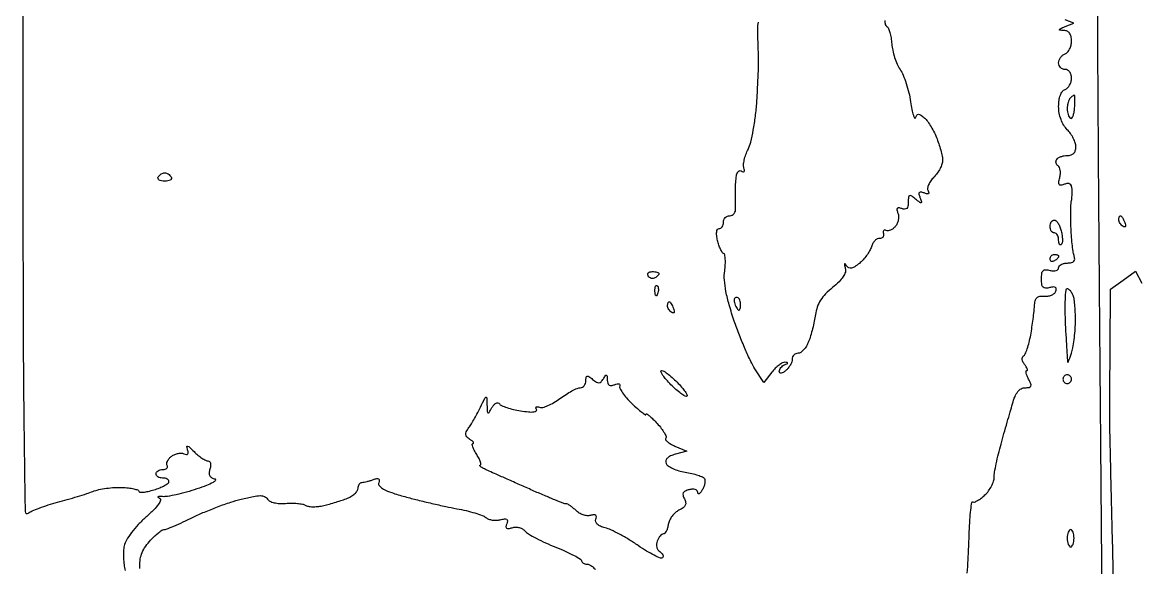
# Model space of a CAD drawing. Extents: x 0 to 102, y 0 to 135.
# Drawn here: x -0.01 to 22, y 98.07 to 108.79 of the extents above; entities that cross this region are included whole.
import ezdxf

# ---------------------------------------------------------------- set-up
doc = ezdxf.new("R2010")
doc.units = 0
doc.header["$MEASUREMENT"] = 0

msp = doc.modelspace()

# ---------------------------------------------------------------- linework, layer by layer
for points in [[(0, 117.167776), (0, 108.106829, 0.000415), (0.004027, 103.253902, 0.002668), (0.021194, 100.799832, 0.001033), (0.044689, 99.167961, 0.62941), (0.110597, 99.13767, -0.071346), (0.180339, 99.180455, -0.012417), (0.323965, 99.238319, -0.013267), (0.497253, 99.29799, -0.011545), (0.681647, 99.351413, 0.005191), (0.875255, 99.404849, 0.004565), (1.076223, 99.46456, 0.00459), (1.256569, 99.521757, 0.013756), (1.378291, 99.565337, -0.03955), (1.492594, 99.599728, -0.019001), (1.643466, 99.626435, -0.018707), (1.80385, 99.642494, -0.025393), (1.949341, 99.644184, -0.017615), (2.077694, 99.634618, -0.028351), (2.185835, 99.616466, -0.027637), (2.266224, 99.593501, -0.319579), (2.2842, 99.56825, 0.397157), (2.302032, 99.549342, 0.038288), (2.371179, 99.550583, 0.032533), (2.466734, 99.565958, 0.018303), (2.5803, 99.596313, 0.02036), (2.693736, 99.636248, 0.029894), (2.789421, 99.681176, 0.029827), (2.859584, 99.725007, 0.242802), (2.8764, 99.757594, 0.175023), (2.866698, 99.784461, 0.093066), (2.839123, 99.807318, 0.073294), (2.798049, 99.822788, 0.05352), (2.7495, 99.828, -0.064853), (2.700986, 99.834319, -0.082425), (2.659877, 99.852851, -0.098894), (2.632377, 99.880337, -0.148195), (2.6226, 99.9126, -0.153634), (2.632754, 99.944865, -0.097988), (2.661344, 99.972349, -0.080552), (2.704062, 99.990894, -0.062283), (2.754493, 99.9972, 0.057307), (2.801687, 100.002627, 0.123371), (2.834024, 100.019235, 0.190638), (2.846623, 100.043792, 0.164171), (2.840024, 100.072214, -0.164797), (2.831617, 100.108628, -0.078756), (2.843968, 100.15564, -0.0649), (2.874212, 100.20567, -0.051224), (2.918554, 100.250879, -0.063868), (2.975508, 100.286997, -0.053866), (3.043086, 100.310142, -0.056159), (3.110587, 100.317607, -0.09134), (3.167114, 100.307073, 0.051083), (3.221704, 100.292298, 0.272517), (3.249353, 100.303018, 0.225041), (3.256695, 100.334935, 0.037471), (3.238104, 100.396896, -0.072979), (3.227341, 100.444868, -0.542131), (3.242615, 100.456534, -0.100697), (3.285198, 100.43089, -0.010661), (3.369313, 100.350287, 0.022491), (3.446339, 100.279895, 0.026178), (3.525709, 100.220417, 0.026559), (3.597052, 100.177879, 0.121734), (3.643501, 100.1664, -0.204201), (3.674035, 100.153387, -0.133418), (3.692649, 100.119299, -0.087636), (3.695775, 100.067001, -0.04809), (3.682284, 100.004081, 0.057563), (3.667528, 99.928307, 0.140141), (3.678795, 99.873045, 0.152586), (3.716602, 99.835014, 0.072587), (3.782333, 99.811718, -0.551786), (3.792685, 99.784765, -0.106229), (3.743845, 99.742154, -0.034352), (3.615304, 99.682101, -0.012582), (3.4263, 99.614559, -0.011524), (3.219557, 99.551735, -0.012972), (3.018105, 99.501149, -0.012285), (2.845202, 99.466908, -0.065987), (2.7495, 99.463159, 0.015527), (2.689263, 99.466873, 0.120479), (2.661898, 99.461061, 0.564248), (2.660835, 99.449817, 0.061399), (2.68888, 99.433945, -0.379634), (2.709197, 99.392183, -0.086775), (2.672324, 99.315063, -0.043117), (2.577303, 99.203452, -0.014387), (2.420305, 99.057029, 0.025174), (2.272354, 98.912953, 0.025147), (2.139574, 98.754687, 0.025954), (2.03817, 98.605144, 0.084051), (1.994247, 98.493972, 0.04029), (1.980496, 98.387151, 0.022625), (1.980202, 98.256224, 0.022454), (1.991931, 98.123125, 0.033877), (2.015108, 98.0091, 0.041501)], [(21.145559, 109.945654, 0.000334), (21.156299, 107.838562, 0.000333), (21.171344, 105.499578, 0.000376), (21.188971, 103.2543, -0.000052), (21.206612, 101.178816, -0.000076), (21.221642, 99.355609, -0.000035), (21.234118, 97.800358, -0.001457)], [(16.967045, 108.826113, 0.05571), (16.976296, 108.750082, 0.198768), (17.004386, 108.711132, -0.154257), (17.036378, 108.673996, -0.030688), (17.066269, 108.590468, -0.029829), (17.090157, 108.484966, -0.023925), (17.103542, 108.369277, 0.036801), (17.121636, 108.241722, 0.025135), (17.159956, 108.100375, 0.0254), (17.211, 107.96711, 0.045789), (17.267861, 107.865, -0.051588), (17.327672, 107.754606, -0.020035), (17.387881, 107.591372, -0.019582), (17.439462, 107.407961, -0.022951), (17.473425, 107.2305, 0.011912), (17.499598, 107.07526, 0.029737), (17.52808, 106.963858, 0.080563), (17.553509, 106.913863, 0.60082), (17.573835, 106.916781, -0.068061), (17.599572, 106.965965, -0.2319), (17.630468, 106.982725, -0.156069), (17.672003, 106.971304, -0.028693), (17.736815, 106.923516, -0.060567), (17.792596, 106.864483, -0.019847), (17.859921, 106.765313, -0.019445), (17.926599, 106.64827, -0.020796), (17.982388, 106.528953, -0.017054), (18.029093, 106.405497, -0.015825), (18.068559, 106.276049, -0.016041), (18.096303, 106.158718, -0.050071), (18.1044, 106.078068, -0.082726), (18.092209, 106.004888, -0.03741), (18.053791, 105.915259, -0.035716), (17.998045, 105.824563, -0.04074), (17.932114, 105.746914, 0.042446), (17.870555, 105.673911, 0.054268), (17.827846, 105.597069, 0.064939), (17.808765, 105.527899, 0.175014), (17.819092, 105.478737, -0.065701), (17.83626, 105.440538, -0.350541), (17.828291, 105.420769, -0.193426), (17.799219, 105.416933, -0.028873), (17.741887, 105.435215, 0.038853), (17.677365, 105.45438, 0.267796), (17.647113, 105.444615, 0.244504), (17.638698, 105.41242, 0.033607), (17.659248, 105.343842, -0.012235), (17.687771, 105.261608, -0.416577), (17.67912, 105.244992, -0.243728), (17.654977, 105.249306, -0.006986), (17.57034, 105.316209, 0.01827), (17.487559, 105.378662, 0.258659), (17.451934, 105.382366, 0.278385), (17.431661, 105.354274, 0.02053), (17.4276, 105.255414, -0.04515), (17.420538, 105.177367, -0.152414), (17.39703, 105.132538, -0.203365), (17.357158, 105.116425, -0.087525), (17.299741, 105.127575, 0.046129), (17.242137, 105.143779, 0.268158), (17.213558, 105.133606, 0.234751), (17.20572, 105.102083, 0.037253), (17.224605, 105.039242, -0.083539), (17.237115, 104.977439, -0.056259), (17.231394, 104.905519, -0.055117), (17.20941, 104.834924, -0.070292), (17.173679, 104.776954, -0.052683), (17.128312, 104.732716, -0.06603), (17.077825, 104.702749, -0.079728), (17.030148, 104.690845, -0.161157), (16.992918, 104.69972, 0.116912), (16.965479, 104.708838, 0.245286), (16.945288, 104.700466, 0.168168), (16.93559, 104.674972, 0.058776), (16.939054, 104.635338, -0.087627), (16.940284, 104.594041, -0.138584), (16.925922, 104.561919, -0.15327), (16.898191, 104.544114, -0.114853), (16.861706, 104.542731, 0.170178), (16.818888, 104.536422, 0.079921), (16.773514, 104.502432, 0.065106), (16.732517, 104.447176, 0.050284), (16.702741, 104.378254, -0.051633), (16.667517, 104.297323, -0.02793), (16.608881, 104.205746, -0.027515), (16.538071, 104.118251, -0.038704), (16.465184, 104.049248, -0.027946), (16.376129, 103.985027, -0.096199), (16.31021, 103.958919, -0.159053), (16.258322, 103.965712, -0.124136), (16.214318, 104.002226, 0.023803), (16.184921, 104.038673, 0.513393), (16.173226, 104.03745, 0.197903), (16.170661, 104.0174, 0.011484), (16.188482, 103.956896, -0.147868), (16.189708, 103.879273, -0.075909), (16.148834, 103.789992, -0.053736), (16.065903, 103.689148, -0.024755), (15.93859, 103.576196, 0.032536), (15.801911, 103.451081, 0.050047), (15.7031, 103.324937, 0.054864), (15.637596, 103.191, 0.051117), (15.600842, 103.0428, -0.015767), (15.578136, 102.912464, -0.010643), (15.544415, 102.765338, -0.010729), (15.505688, 102.624333, -0.020912), (15.46775, 102.51405, -0.040535), (15.424288, 102.425025, -0.048448), (15.369165, 102.349741, -0.055541), (15.311246, 102.297805, -0.15626), (15.260036, 102.2814, 0.098955), (15.215523, 102.272503, 0.097925), (15.177662, 102.247166, 0.097964), (15.152305, 102.209335, 0.099122), (15.1434, 102.164859, -0.086594), (15.134282, 102.112603, -0.04354), (15.106123, 102.051615, -0.041499), (15.065056, 101.991909, -0.048188), (15.0165, 101.943, -0.032634), (14.964213, 101.905078, -0.10688), (14.924319, 101.890548, -0.243419), (14.90003, 101.899174, -0.190254), (14.8896, 101.925591, -0.105447), (14.897446, 101.962383, -0.065213), (14.920664, 102.000211, -0.061072), (14.954917, 102.033298, -0.065736), (14.99535, 102.056171, 0.014932), (15.042862, 102.077013, 0.256343), (15.052477, 102.09032, 0.40394), (15.044749, 102.100613, 0.023014), (15.00149, 102.105521, 0.141789), (14.952644, 102.094867, 0.03742), (14.884698, 102.051195, 0.034881), (14.811621, 101.987643, 0.029697), (14.743776, 101.911203), (14.585672, 101.710205), (14.410882, 101.976849, -0.033488), (14.328392, 102.123189, -0.009356), (14.219335, 102.362477, -0.009395), (14.105843, 102.638475, -0.009748), (14.004254, 102.91519, -0.012767), (13.903413, 103.233481, -0.022945), (13.83953, 103.499826, -0.028076), (13.809723, 103.72197, -0.052693), (13.814797, 103.902864, 0.019329), (13.826468, 104.025769, 0.029026), (13.826252, 104.133463, 0.028438), (13.816467, 104.21678, 0.259127), (13.794277, 104.24417, -0.162345), (13.766456, 104.267829, -0.027292), (13.73311, 104.3304, -0.02741), (13.700808, 104.411214, -0.021299), (13.674377, 104.50215, -0.028876), (13.656917, 104.596733, -0.062508), (13.656921, 104.670559, -0.10429), (13.673172, 104.717581, -0.263409), (13.703588, 104.7348, 0.145579), (13.736465, 104.74458, 0.099274), (13.764475, 104.772077, 0.083326), (13.783354, 104.813189, 0.066148), (13.7898, 104.8617, -0.098235), (13.799408, 104.910131, -0.097752), (13.826784, 104.951323, -0.098131), (13.867655, 104.978908, -0.099848), (13.915703, 104.9886, 0.120039), (13.962738, 105.000057, 0.110164), (14.000977, 105.03209, 0.10054), (14.024392, 105.080116, 0.084409), (14.029198, 105.13665, -0.016667), (14.025272, 105.214688, -0.004766), (14.024373, 105.335869, -0.004792), (14.025975, 105.472712, -0.005071), (14.030196, 105.606943, -0.01911), (14.041427, 105.747407, -0.068757), (14.064074, 105.834178, -0.171669), (14.097447, 105.871274, -0.269163), (14.139175, 105.870117, 0.061763), (14.176069, 105.853187, 0.290995), (14.197566, 105.858895, 0.230975), (14.204799, 105.883049, 0.044447), (14.193083, 105.928574, -0.108798), (14.185378, 105.990409, -0.033009), (14.200404, 106.084257, -0.03133), (14.231711, 106.190171, -0.029533), (14.276519, 106.293523, 0.057449), (14.327775, 106.432483, 0.01444), (14.378107, 106.668948, 0.01455), (14.420232, 106.944425, 0.014202), (14.44667, 107.224123, 0.003695), (14.463065, 107.50429, 0.003837), (14.475086, 107.78117, 0.003698), (14.481875, 108.020854, 0.016619), (14.480148, 108.1611, -0.002402), (14.475437, 108.276638, -0.001411), (14.470856, 108.4149, -0.001411), (14.467056, 108.553163, -0.002406), (14.464763, 108.6687, -0.059478), (14.47805, 108.796273, -0.062302)], [(18.588779, 97.95783, 0.003077), (18.605498, 98.221592, 0.003045), (18.62009, 98.507128, 0.00379), (18.630024, 98.772683, -0.00826), (18.640937, 99.00807, -0.014825), (18.658802, 99.200656, -0.009988), (18.680075, 99.349329, -0.534119), (18.70204, 99.359338, 0.238869), (18.733731, 99.35665, 0.035222), (18.793316, 99.385781, 0.033346), (18.863967, 99.433273, 0.022887), (18.937588, 99.495821, 0.046409), (19.00724, 99.573962, 0.038713), (19.066134, 99.668343, 0.040323), (19.106551, 99.763966, 0.079993), (19.1196, 99.84501, -0.04176), (19.127848, 99.943597, -0.009184), (19.15918, 100.110732, -0.009495), (19.20276, 100.303205, -0.009001), (19.25434, 100.497364, 0.00002), (19.312537, 100.701579, 0.000016), (19.376026, 100.924426, 0.000016), (19.435355, 101.132719, 0.000038), (19.479381, 101.28735, -0.027968), (19.529519, 101.432201, -0.069154), (19.585942, 101.529113, -0.100732), (19.651442, 101.584811, -0.126646), (19.728318, 101.6046, 0.041267), (19.809306, 101.611296, 0.261547), (19.840362, 101.636236, 0.196896), (19.840077, 101.681799, 0.024084), (19.7964, 101.7738, -0.024274), (19.765604, 101.838733, -0.047738), (19.74879, 101.893297, -0.079164), (19.747111, 101.930161, -0.381638), (19.761482, 101.943, 0.36438), (19.773849, 101.953392, 0.131256), (19.771674, 101.978064, 0.05982), (19.752222, 102.016505, 0.0262), (19.718051, 102.062368, -0.053253), (19.684556, 102.112795, -0.088301), (19.669323, 102.161388, -0.120033), (19.673838, 102.201783, -0.168313), (19.69658, 102.229693, 0.151449), (19.730406, 102.268526, 0.020743), (19.770187, 102.369731, 0.022283), (19.808004, 102.497165, 0.017154), (19.838194, 102.639075, 0.006227), (19.863478, 102.792954, 0.005247), (19.886504, 102.95646, 0.005296), (19.904373, 103.106128, 0.014606), (19.912756, 103.212, -0.04244), (19.926793, 103.315621, -0.142429), (19.95944, 103.37504, -0.162954), (20.015798, 103.403128, -0.060478), (20.105533, 103.404786, 0.060931), (20.178498, 103.406199, 0.065278), (20.247186, 103.425317, 0.07333), (20.301407, 103.458428, 0.128135), (20.331854, 103.50096, 0.084959), (20.341604, 103.549839, 0.269082), (20.326257, 103.578043, 0.167252), (20.285682, 103.586917, 0.034929), (20.21307, 103.573258, -0.061144), (20.131553, 103.562298, -0.208136), (20.083268, 103.58265, -0.158803), (20.057255, 103.636986, -0.032893), (20.0502, 103.744113, -0.032559), (20.057286, 103.852817, -0.165283), (20.083731, 103.906491, -0.208296), (20.133266, 103.925971, -0.05499), (20.2194, 103.913313, 0.049804), (20.284928, 103.90299, 0.086529), (20.339475, 103.90934, 0.126717), (20.375167, 103.930765, 0.197013), (20.3886, 103.963533, -0.179121), (20.401944, 103.999587, -0.091909), (20.439977, 104.03025, -0.071933), (20.496582, 104.051016, -0.052044), (20.563501, 104.058, 0.047716), (20.644103, 104.06571, 0.168809), (20.688431, 104.091396, 0.192526), (20.703918, 104.1365, 0.064511), (20.691315, 104.206358, -0.041293), (20.672235, 104.289804, -0.009161), (20.65411, 104.435301, -0.009459), (20.639387, 104.604701, -0.008994), (20.630781, 104.777408, -0.005487), (20.62728, 104.945461, -0.00695), (20.627908, 105.100785, -0.0056), (20.631694, 105.230661, -0.055097), (20.639885, 105.2847, 0.037263), (20.647881, 105.327189, 0.014273), (20.652869, 105.387158, 0.014041), (20.654601, 105.452826, 0.01677), (20.652418, 105.514695, 0.069803), (20.639434, 105.576164, 0.170916), (20.61055, 105.611438, 0.165309), (20.565175, 105.621512, 0.064393), (20.501901, 105.606175, -0.047643), (20.432545, 105.586891, -0.289235), (20.399578, 105.600331, -0.197167), (20.389731, 105.642156, -0.024422), (20.409359, 105.735646, 0.043394), (20.421943, 105.809379, 0.052916), (20.420305, 105.87933, 0.061903), (20.405766, 105.935611, 0.161578), (20.379278, 105.967261, -0.099976), (20.353214, 105.991682, -0.09816), (20.338461, 106.024458, -0.097721), (20.337292, 106.060509, -0.098108), (20.349913, 106.094246, -0.117332), (20.380247, 106.124473, -0.048963), (20.432524, 106.149866, -0.04485), (20.496368, 106.167171, -0.043792), (20.562793, 106.173, 0.077002), (20.633635, 106.183975, 0.12387), (20.685324, 106.215943, 0.121293), (20.71642, 106.269135, 0.072026), (20.727, 106.3422, 0.077955), (20.714923, 106.41919, 0.038133), (20.677297, 106.5114, 0.036641), (20.622553, 106.603374, 0.043841), (20.5578, 106.6806, -0.061817), (20.488537, 106.769491, -0.045861), (20.434684, 106.881897, -0.043948), (20.400212, 107.00778, -0.044892), (20.3886, 107.136849, -0.034405), (20.397025, 107.259142, -0.056009), (20.422688, 107.359871, -0.071188), (20.462982, 107.433017, -0.140603), (20.5155, 107.472594, 0.104363), (20.56403, 107.504001, 0.06668), (20.605123, 107.557468, 0.06271), (20.632925, 107.623806, 0.068006), (20.6424, 107.693145, 0.070174), (20.633016, 107.759678, 0.089187), (20.605633, 107.815207, 0.103496), (20.5645, 107.851906, 0.131307), (20.5155, 107.865, -0.101174), (20.467074, 107.8749, -0.098422), (20.425877, 107.903057, -0.097427), (20.398278, 107.945108, -0.096942), (20.3886, 107.994555, -0.088478), (20.398082, 108.047722, -0.06652), (20.425877, 108.100358, -0.065663), (20.466989, 108.144505, -0.081035), (20.5155, 108.172806, 0.119725), (20.564064, 108.206369, 0.065064), (20.605123, 108.266667, 0.059009), (20.632952, 108.342909, 0.058092), (20.6424, 108.423951, 0.051505), (20.633234, 108.512697, 0.103329), (20.605162, 108.576975, 0.127017), (20.558386, 108.616408, 0.102254), (20.49435, 108.632346, -0.010628), (20.412295, 108.63739, -0.47115), (20.403669, 108.649798, -0.225088), (20.418329, 108.666653, -0.005506), (20.5155, 108.707866), (20.6847, 108.777439), (20.5155, 108.843799, -0.02978)], [(22.130493, 94.182888, 0.001125), (21.983093, 94.300527, 0.001137), (21.845021, 94.409701, 0.002739), (21.7422, 94.489715, -0.08686), (21.620075, 94.623011, -0.098169), (21.556956, 94.784456, -0.036833), (21.528137, 95.062305, -0.003126), (21.511272, 95.780875, 0.000928), (21.500572, 96.341881, 0.000353), (21.483636, 97.124553, 0.000349), (21.464035, 97.975234, 0.000427), (21.444474, 98.7705, -0.000319), (21.42625, 99.504967, -0.000426), (21.410695, 100.171952, -0.000297), (21.398456, 100.731427, -0.004389), (21.396002, 100.9278, -0.001677), (21.395936, 101.10588, -0.00023), (21.397216, 101.477421, -0.000264), (21.399167, 101.917539, -0.000223), (21.401684, 102.383051), (21.408468, 103.542202), (21.656169, 103.718581), (21.90387, 103.89496), (22.022662, 103.65923, -0.017515)], [(2.304786, 98.0514, -0.042258), (2.30679, 98.202409, -0.060451), (2.335797, 98.333046, -0.059133), (2.395839, 98.455038, -0.038347), (2.491377, 98.58015, -0.016641), (2.576411, 98.669243, -0.021779), (2.660144, 98.744459, -0.02003), (2.733486, 98.800013, -0.153235), (2.77423, 98.8128, 0.095963), (2.823552, 98.822354, 0.004948), (2.974165, 98.884719, 0.007714), (3.152341, 98.963839, 0.005511), (3.349337, 99.057629, -0.01445), (3.573525, 99.15949, -0.009768), (3.834496, 99.263132, -0.009846), (4.090889, 99.353485, -0.019291), (4.298865, 99.413411, -0.009748), (4.538941, 99.467719, -0.050062), (4.674552, 99.481727, -0.103773), (4.759148, 99.464233, -0.152798), (4.816078, 99.414906, 0.141883), (4.862691, 99.372741, 0.054941), (4.945471, 99.343115, 0.046375), (5.0518, 99.327998, 0.033634), (5.171431, 99.330236, -0.022091), (5.288957, 99.335147, -0.023413), (5.404186, 99.32947, -0.02385), (5.502348, 99.315263, -0.090786), (5.559778, 99.292823, 0.098398), (5.614545, 99.27237, 0.032589), (5.700339, 99.264101, 0.030991), (5.799016, 99.267163, 0.030624), (5.896959, 99.282388, 0.011739), (6.004349, 99.308546, 0.006773), (6.132357, 99.344793, 0.006765), (6.259937, 99.384681, 0.011255), (6.36615, 99.42214, 0.040933), (6.455174, 99.46442, 0.049085), (6.530459, 99.518543, 0.056447), (6.582355, 99.575765, 0.157241), (6.5988, 99.626764, -0.064786), (6.604602, 99.671354, -0.082377), (6.621619, 99.709138, -0.098873), (6.646857, 99.734414, -0.148333), (6.676481, 99.7434, 0.046537), (6.716068, 99.747093, 0.014763), (6.774043, 99.759786, 0.014597), (6.838172, 99.777828, 0.015742), (6.899524, 99.799181, -0.034735), (6.965371, 99.819331, -0.195467), (7.000975, 99.813638, -0.281214), (7.014673, 99.787195, -0.064572), (7.004277, 99.735731, 0.277687), (7.018156, 99.6717, 0.082472), (7.101189, 99.608439, 0.042631), (7.259904, 99.541098, 0.011546), (7.521484, 99.462193, 0.006211), (7.768694, 99.397103, 0.004248), (8.050943, 99.329067, 0.004282), (8.324118, 99.26813, 0.00864), (8.540583, 99.225683, -0.013651), (8.725201, 99.187556, -0.015829), (8.898476, 99.140976, -0.014961), (9.041727, 99.092838, -0.084857), (9.111182, 99.052755, 0.086095), (9.165896, 99.021358, 0.048605), (9.240185, 99.002226, 0.04664), (9.32128, 98.997215, 0.056129), (9.396832, 99.008142, -0.027955), (9.48154, 99.025303, -0.177795), (9.523788, 99.01639, -0.286073), (9.538603, 98.986007, -0.065805), (9.524715, 98.927995, 0.056255), (9.509804, 98.870562, 0.281395), (9.522409, 98.841319, 0.201493), (9.559322, 98.83316, 0.031816), (9.632988, 98.851478, -0.077257), (9.700092, 98.861834, -0.063817), (9.771943, 98.852547, -0.065286), (9.837461, 98.825891, -0.090569), (9.885945, 98.785266, 0.085471), (9.952076, 98.728706, 0.013225), (10.103109, 98.644112, 0.014418), (10.288573, 98.55331, 0.012091), (10.490089, 98.46757, -0.010329), (10.684752, 98.385555, -0.016013), (10.848801, 98.306022, -0.010325), (10.97872, 98.234353, -0.26764), (10.998, 98.200914, 0.161064), (11.006188, 98.176154, 0.096508), (11.029299, 98.155069, 0.078007), (11.063801, 98.140827, 0.059016), (11.10455, 98.136, -0.122943), (11.153039, 98.123894, -0.04715), (11.211442, 98.085333, -0.043057), (11.269725, 98.029511, -0.040685)]]:
    msp.add_lwpolyline(points, format="xyb")
for points in [[(20.695394, 107.3574, 0.128363), (20.682371, 107.354001, 0.024118), (20.661316, 107.340833, 0.024376), (20.637611, 107.322592, 0.020202), (20.6142, 107.301, 0.095221), (20.592503, 107.268979, 0.034775), (20.574368, 107.217074, 0.032951), (20.56196, 107.156096, 0.033727), (20.5578, 107.094493, 0.038797), (20.562488, 107.034172, 0.042158), (20.576438, 106.977009, 0.046287), (20.596863, 106.930796, 0.128307), (20.62125, 106.905335, 0.368478), (20.646815, 106.909314, 0.084129), (20.671274, 106.949889, 0.050138), (20.691122, 107.020389, 0.025529), (20.702444, 107.111843, 0.009427), (20.707466, 107.205999, 0.015784), (20.707693, 107.285268, 0.009643), (20.704644, 107.348752, 0.394645)], [(2.7918, 105.8346, -0.094481), (2.824193, 105.828424, -0.052849), (2.859855, 105.809749, -0.050113), (2.893165, 105.782361, -0.057296), (2.9187, 105.75, -0.210115), (2.923186, 105.718019, -0.178861), (2.902991, 105.690251, -0.100989), (2.856804, 105.671444, -0.046386), (2.7918, 105.6654, -0.046386), (2.726796, 105.671444, -0.100989), (2.680609, 105.690251, -0.178861), (2.660414, 105.718019, -0.210115), (2.6649, 105.75, -0.057296), (2.690435, 105.782361, -0.050113), (2.723745, 105.809749, -0.052849), (2.759407, 105.828424, -0.094481)], [(20.302388, 104.904, -0.199213), (20.33803, 104.889213, -0.054463), (20.376882, 104.840715, -0.04614), (20.41266, 104.771041, -0.034081), (20.439448, 104.68856, -0.026571), (20.456299, 104.602233, -0.03342), (20.462227, 104.520996, -0.035443), (20.457918, 104.454639, -0.163869), (20.44106, 104.42066, -0.228816), (20.421351, 104.413788, -0.234547), (20.40401, 104.425029, -0.098504), (20.392205, 104.45856, -0.03555), (20.3886, 104.5092, 0.05808), (20.382315, 104.563128, 0.077243), (20.363749, 104.608781, 0.096011), (20.336271, 104.639371, 0.163305), (20.304, 104.6502, -0.148195), (20.271737, 104.659977, -0.098894), (20.244251, 104.687477, -0.082425), (20.225719, 104.728586, -0.064853), (20.2194, 104.7771, -0.063559), (20.225593, 104.825618, -0.081496), (20.243778, 104.866723, -0.098464), (20.270739, 104.894226, -0.150892)], [(21.606249, 104.9886, -0.2252), (21.622077, 104.98109, -0.029412), (21.64453, 104.950032, -0.029555), (21.668159, 104.907599, -0.020646), (21.68988, 104.857306, -0.036408), (21.70471, 104.808257, -0.155351), (21.702073, 104.778155, -0.32948), (21.685174, 104.768057, -0.1144), (21.656631, 104.777699, -0.061454), (21.624641, 104.803374, -0.051183), (21.597567, 104.837587, -0.053277), (21.579134, 104.874724, -0.088797), (21.573, 104.908993, -0.039867), (21.575434, 104.939475, -0.059132), (21.582767, 104.965215, -0.077771), (21.593525, 104.982728, -0.219607)], [(20.304, 104.2272, -0.042167), (20.336389, 104.224464, -0.061769), (20.363749, 104.216241, -0.081139), (20.382301, 104.204159, -0.210953), (20.3886, 104.189893, -0.151918), (20.383055, 104.172065, -0.038439), (20.363749, 104.148186, -0.035638), (20.336383, 104.123057, -0.029505), (20.304, 104.1003, -0.082592), (20.271674, 104.087059, -0.161196), (20.244251, 104.089691, -0.182303), (20.226023, 104.107579, -0.108972), (20.2194, 104.137607, -0.093332), (20.22584, 104.171807, -0.09642), (20.244251, 104.200882, -0.099167), (20.27172, 104.220342, -0.105053)], [(12.388907, 103.8888, -0.026751), (12.439446, 103.886094, -0.042195), (12.482056, 103.877841, -0.051652), (12.512087, 103.865886, -0.279105), (12.5208, 103.851493, -0.145859), (12.515545, 103.833862, -0.040575), (12.497666, 103.810847, -0.037297), (12.472188, 103.786888, -0.031646), (12.442046, 103.765513, -0.108373), (12.407927, 103.753533, -0.099685), (12.370816, 103.756394, -0.095498), (12.336425, 103.773694, -0.090427), (12.310153, 103.80282, -0.136093), (12.300656, 103.835472, -0.190788), (12.311367, 103.863543, -0.140899), (12.342317, 103.882488, -0.067432)], [(12.487313, 103.612087, -0.126455), (12.503661, 103.584429, -0.060344), (12.510358, 103.543372, -0.05415), (12.507192, 103.496203, -0.051402), (12.493991, 103.449937, -0.054073), (12.475248, 103.414687, -0.470617), (12.45983, 103.413228, -0.168741), (12.447874, 103.437911, -0.018894), (12.442879, 103.50105, -0.028489), (12.443809, 103.559947, -0.077125), (12.453176, 103.600554, -0.208169), (12.468797, 103.615997, -0.296942)], [(20.553573, 103.5504, 0.388684), (20.526689, 103.525782, 0.009675), (20.514295, 103.345377, 0.015829), (20.510332, 103.120067, 0.009484), (20.519176, 102.85245, 0.000984), (20.533792, 102.581901, 0.0015), (20.547647, 102.347097, 0.000523), (20.560426, 102.144466, 0.039701), (20.565085, 102.1122, 0.667839), (20.573506, 102.110751, 0.033756), (20.591748, 102.144454, 0.020373), (20.615703, 102.203085, 0.0093), (20.6424, 102.2814, 0.034093), (20.669062, 102.389519, 0.012168), (20.692714, 102.546783, 0.012009), (20.71037, 102.721118, 0.013891), (20.718567, 102.887831, 0.012365), (20.718023, 103.048842, 0.013222), (20.709438, 103.20606, 0.012868), (20.695039, 103.340461, 0.058553), (20.675649, 103.416581, 0.042953), (20.650773, 103.467782, 0.050399), (20.618607, 103.511091, 0.057785), (20.584368, 103.540868, 0.151231)], [(12.723249, 103.2966, -0.2252), (12.739077, 103.28909, -0.029412), (12.76153, 103.258032, -0.029555), (12.785159, 103.215599, -0.020646), (12.80688, 103.165306, -0.036408), (12.82171, 103.116257, -0.155351), (12.819073, 103.086155, -0.32948), (12.802174, 103.076057, -0.1144), (12.773631, 103.085699, -0.061454), (12.741641, 103.111374, -0.051183), (12.714567, 103.145587, -0.053277), (12.696134, 103.182724, -0.088797), (12.69, 103.216993, -0.039867), (12.692434, 103.247475, -0.059132), (12.699767, 103.273215, -0.077771), (12.710525, 103.290728, -0.219607)], [(14.046255, 103.3812, 0.184534), (14.019134, 103.370838, 0.147206), (14.002686, 103.343923, 0.100118), (14.000358, 103.302891, 0.055937), (14.013006, 103.2543, 0.02136), (14.034082, 103.205692, 0.030395), (14.057165, 103.164677, 0.030693), (14.079189, 103.13477, 0.222225), (14.094951, 103.1274, 0.289661), (14.107805, 103.135529, 0.046727), (14.118433, 103.164677, 0.039339), (14.125791, 103.20567, 0.024748), (14.1282, 103.2543, 0.062722), (14.122089, 103.302821, 0.08088), (14.104129, 103.343923, 0.098158), (14.077507, 103.371429, 0.152681)], [(12.573744, 101.943, -0.146676), (12.620078, 101.929109, -0.019092), (12.70492, 101.868446, -0.020904), (12.8022, 101.786391, -0.016077), (12.9015, 101.6892, -0.016376), (12.988962, 101.59171, -0.035035), (13.048378, 101.509954, -0.062452), (13.074038, 101.454539, -0.507877), (13.060056, 101.4354, -0.146676), (13.013722, 101.449291, -0.019092), (12.92888, 101.509954, -0.020904), (12.8316, 101.592009, -0.016077), (12.7323, 101.6892, -0.016376), (12.644838, 101.78669, -0.035035), (12.585422, 101.868446, -0.062452), (12.559762, 101.923861, -0.507877)], [(11.215948, 101.768449, 0.03121), (11.289729, 101.714617, 0.156052), (11.338607, 101.701703, 0.190605), (11.380226, 101.720689, 0.050531), (11.426152, 101.77924, -0.013654), (11.469142, 101.843242, -0.322867), (11.488612, 101.849855, -0.312628), (11.501549, 101.833445, -0.013173), (11.504305, 101.755305, 0.066381), (11.513187, 101.69294, 0.183316), (11.539131, 101.65785, 0.175917), (11.582688, 101.64796, 0.060424), (11.646378, 101.663932, -0.037344), (11.697966, 101.679425, -0.111769), (11.734569, 101.679223, -0.262227), (11.750622, 101.664534, -0.195849), (11.748912, 101.640127, 0.241416), (11.749685, 101.594709, 0.029044), (11.803613, 101.506524, 0.02938), (11.88505, 101.402815, 0.02004), (11.988834, 101.294599, 0.009713), (12.095607, 101.195764, 0.018835), (12.185289, 101.12179, 0.019407), (12.252614, 101.074409, 0.594421), (12.267, 101.082234, -0.595573), (12.280257, 101.089416, -0.028294), (12.331643, 101.051602, -0.022107), (12.402563, 100.987468, -0.010933), (12.48706, 100.900246, -0.021749), (12.56757, 100.805468, -0.034502), (12.626951, 100.717108, -0.038014), (12.661576, 100.644829, -0.297364), (12.654263, 100.610063, 0.35373), (12.651342, 100.582453, 0.074334), (12.68586, 100.543332, 0.04826), (12.749822, 100.499292, 0.02585), (12.836052, 100.457122), (13.0707, 100.357038), (12.843682, 100.296261, 0.038389), (12.748079, 100.262623, 0.092347), (12.686349, 100.22046, 0.140373), (12.658787, 100.171008, 0.150099), (12.662566, 100.115865, 0.154619), (12.702159, 100.06622, 0.04039), (12.792228, 100.015835, 0.037093), (12.909422, 99.972371, 0.030617), (13.039509, 99.943311, -0.017886), (13.169566, 99.917713, -0.023158), (13.286527, 99.884535, -0.021849), (13.379334, 99.848921, -0.152956), (13.415554, 99.817558, -0.135617), (13.426764, 99.77915, -0.050048), (13.421897, 99.722444, -0.04499), (13.403763, 99.658305, -0.040489), (13.373951, 99.59602, -0.027166), (13.340321, 99.544874, -0.104443), (13.31203, 99.519724, -0.349938), (13.293912, 99.522549, -0.181089), (13.284773, 99.54513, 0.183366), (13.270615, 99.57967, 0.129011), (13.234733, 99.602291, 0.089739), (13.180152, 99.609255, 0.050963), (13.11415, 99.599013, 0.046671), (13.037307, 99.571046, 0.163938), (12.999931, 99.534998, 0.186269), (12.994605, 99.486854, 0.063101), (13.021484, 99.420364, -0.08035), (13.046395, 99.352085, -0.159504), (13.039186, 99.295556, -0.12575), (12.997375, 99.245243, -0.041627), (12.914584, 99.195162, 0.067075), (12.842839, 99.146628, 0.049531), (12.777905, 99.075955, 0.050135), (12.729027, 98.995138, 0.075419), (12.705266, 98.916432, -0.034273), (12.689816, 98.844356, -0.048759), (12.665709, 98.783493, -0.059708), (12.637225, 98.741303, -0.217768), (12.608567, 98.7282, 0.158599), (12.577996, 98.718253, 0.055504), (12.54344, 98.686697, 0.048318), (12.510574, 98.640979, 0.040102), (12.484686, 98.586914, 0.076926), (12.471952, 98.527994, 0.076474), (12.477581, 98.467856, 0.081909), (12.50019, 98.415761, 0.111539), (12.536635, 98.380014, -0.058271), (12.573311, 98.350958, -0.092229), (12.595905, 98.317965, -0.125728), (12.601191, 98.286491, -0.177232), (12.589322, 98.260922, -0.304083), (12.549125, 98.252983, -0.01687), (12.426864, 98.308926, -0.021387), (12.277929, 98.391382, -0.013536), (12.111368, 98.499434, 0.01397), (11.932329, 98.615359, 0.013579), (11.745417, 98.722257, 0.013609), (11.576162, 98.807201, 0.048042), (11.461653, 98.847954, -0.039989), (11.369721, 98.879016, -0.087127), (11.307645, 98.91965, -0.131643), (11.278219, 98.967046, -0.166575), (11.280078, 99.018267, 0.083541), (11.289651, 99.065559, 0.253718), (11.275454, 99.093933, 0.176158), (11.238005, 99.103942, 0.04208), (11.173482, 99.092756, -0.089404), (11.106152, 99.087531, -0.054953), (11.028156, 99.104211, -0.052859), (10.951959, 99.138797, -0.063505), (10.889755, 99.186931, 0.021561), (10.834053, 99.238025, 0.025465), (10.777061, 99.281193, 0.025602), (10.726082, 99.312178, 0.124371), (10.69354, 99.3204, -0.092805), (10.650009, 99.32855, -0.002652), (10.473285, 99.398208, -0.005295), (10.265899, 99.483784, -0.003609), (10.031847, 99.585277, -0.000205), (9.783924, 99.695039, -0.000201), (9.534287, 99.805803, -0.000198), (9.315263, 99.903193, -0.000758), (9.1791, 99.96405, -0.010623), (9.086477, 100.008004, -0.026478), (9.02135, 100.045056, -0.071113), (8.993679, 100.068946, -0.634322), (8.99848, 100.079874, 0.397395), (9.01566, 100.096966, 0.082383), (9.009455, 100.143362, 0.047351), (8.981093, 100.211976, 0.023362), (8.93308, 100.2933, -0.020744), (8.884519, 100.374577, -0.041486), (8.854419, 100.443052, -0.067563), (8.845078, 100.490019, -0.426446), (8.8599, 100.506095, 0.319776), (8.871483, 100.514699, 0.24349), (8.868812, 100.530774, 0.068041), (8.842939, 100.557019, 0.022291), (8.7984, 100.588287, -0.053364), (8.737544, 100.636913, -0.178275), (8.716252, 100.682473, -0.145231), (8.727571, 100.737153, -0.031793), (8.778843, 100.819642, 0.018354), (8.828536, 100.894998, 0.007562), (8.89049, 101.000457, 0.00747), (8.953617, 101.115709, 0.009522), (9.008182, 101.2239, -0.002565), (9.092373, 101.396776, -0.200893), (9.114866, 101.416343, -0.494793), (9.130467, 101.405682, -0.006135), (9.136061, 101.2662, 0.005963), (9.141269, 101.135217, 0.260708), (9.155441, 101.112699, 0.39543), (9.176421, 101.118148, 0.009311), (9.233857, 101.2129, -0.046665), (9.273017, 101.267802, -0.094012), (9.314529, 101.300722, -0.157798), (9.351329, 101.307039, -0.215391), (9.379334, 101.289194, 0.146869), (9.421078, 101.254036, 0.022039), (9.524612, 101.214563, 0.023171), (9.654696, 101.178023, 0.018138), (9.798676, 101.150148, 0.013563), (9.955911, 101.129938, 0.047916), (10.057627, 101.129434, 0.13422), (10.105288, 101.147246, 0.39359), (10.111532, 101.178636, -0.088795), (10.099916, 101.208022, -0.295668), (10.107178, 101.226438, -0.199415), (10.131267, 101.23199, -0.049863), (10.171023, 101.221126, 0.158829), (10.232827, 101.217947, 0.034316), (10.335342, 101.253319, 0.032568), (10.453619, 101.312801, 0.026144), (10.572553, 101.391295, -0.016695), (10.691344, 101.472956, -0.019633), (10.809192, 101.541942, -0.018911), (10.912093, 101.591968, -0.104049), (10.972136, 101.6046, 0.123471), (11.014265, 101.615165, 0.100775), (11.050151, 101.64492, 0.090825), (11.074264, 101.689427, 0.079), (11.0826, 101.741859, -0.034428), (11.087456, 101.812302, -0.319313), (11.107245, 101.833297, -0.208041), (11.141748, 101.82582, -0.017273)], [(20.5578, 101.8584, 0.099038), (20.525513, 101.851941, 0.097945), (20.498051, 101.833549, 0.097945), (20.479659, 101.806087, 0.099038), (20.4732, 101.7738, 0.099038), (20.479659, 101.741513, 0.097945), (20.498051, 101.714051, 0.097945), (20.525513, 101.695659, 0.099038), (20.5578, 101.6892, 0.099038), (20.590087, 101.695659, 0.097945), (20.617549, 101.714051, 0.097945), (20.635941, 101.741513, 0.099038), (20.6424, 101.7738, 0.099038), (20.635941, 101.806087, 0.097945), (20.617549, 101.833549, 0.097945), (20.590087, 101.851941, 0.099038)], [(20.624271, 98.8128, 0.229337), (20.59881, 98.800473, 0.073811), (20.577326, 98.763097, 0.056229), (20.562658, 98.708397, 0.037431), (20.5578, 98.6436, 0.037431), (20.562658, 98.578803, 0.056229), (20.577326, 98.524102, 0.073811), (20.59881, 98.486727, 0.229337), (20.624271, 98.4744, 0.229337), (20.649733, 98.486727, 0.073811), (20.671217, 98.524102, 0.056229), (20.685885, 98.578803, 0.037431), (20.690743, 98.6436, 0.037431), (20.685885, 98.708397, 0.056229), (20.671217, 98.763097, 0.073811), (20.649733, 98.800473, 0.229337)]]:
    msp.add_lwpolyline(points, format="xyb", close=True)

doc.saveas('drawing.dxf')
